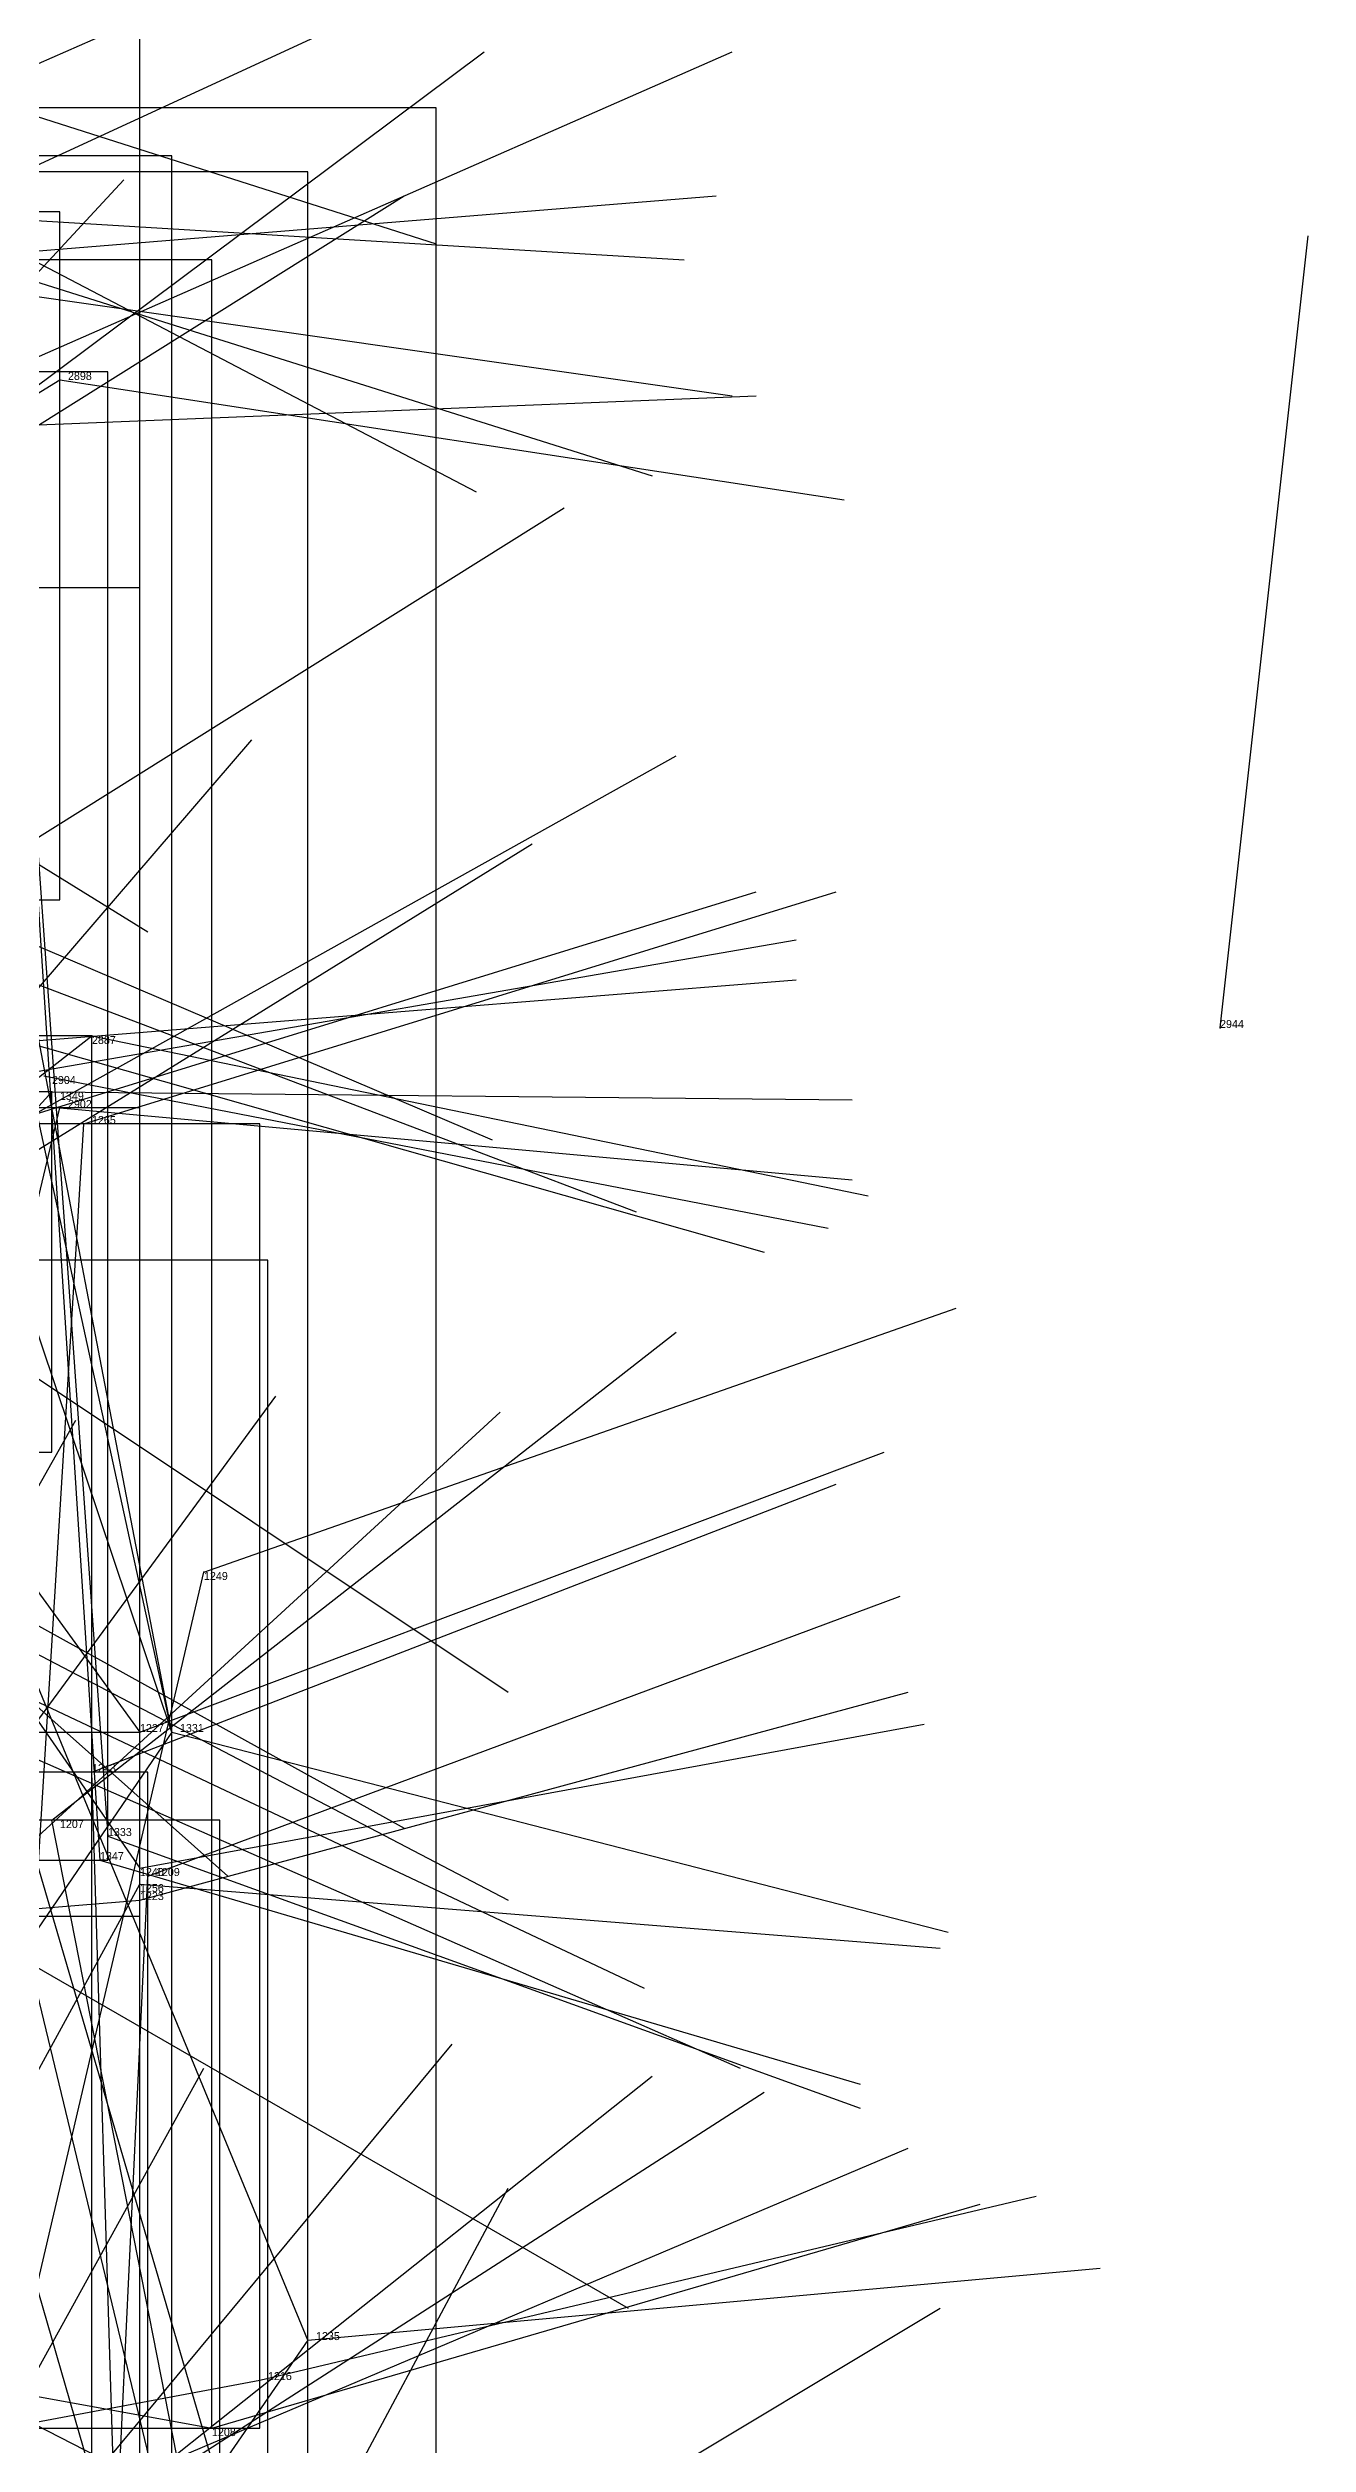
# Model space of a CAD drawing. Extents: x 59.1 to 70.8, y 600.3 to 605.1.
# Drawn here: x 68.3005 to 68.458, y 602.116 to 602.4155 of the extents above; entities that cross this region are included whole.
import ezdxf

# ---------------------------------------------------------------- set-up
doc = ezdxf.new("R2010")
doc.units = 0
for name, color, linetype in [('Clients', 3, 'CONTINUOUS'), ('Facilities', 3, 'CONTINUOUS'), ('Facilities_lines', 3, 'CONTINUOUS'), ('Min_max_boxes', 1, 'CONTINUOUS'), ('Normals', 1, 'CONTINUOUS'), ('Source_points', 5, 'CONTINUOUS'), ('Text', 3, 'CONTINUOUS')]:
    doc.layers.add(name, color=color, linetype=linetype)

msp = doc.modelspace()

# ---------------------------------------------------------------- linework, layer by layer
at = {"layer": 'Clients', "color": 5}
for p in [(68.302, 602.374, 448.23), (68.306, 602.292, 448.104), (68.301, 602.285, 447.968), (68.302, 602.283, 448.028), (68.305, 602.281, 447.788), (68.32, 602.225, 447.638), (68.312, 602.205, 447.606), (68.306, 602.2, 447.529), (68.301, 602.194, 447.451), (68.308, 602.192, 447.917), (68.307, 602.189, 447.859), (68.312, 602.188, 447.68), (68.312, 602.186, 447.798), (68.313, 602.187, 447.5), (68.312, 602.184, 447.56), (68.327, 602.124, 447.42), (68.321, 602.118, 447.343)]:
    msp.add_point(p, dxfattribs=at)
at = {"layer": 'Facilities', "color": 3}
for p in [(68.447, 602.293, 449.594), (68.316, 602.205, 447.929), (68.333, 602.129, 447.499)]:
    msp.add_point(p, dxfattribs=at)
at = {"layer": 'Facilities_lines', "color": 3}
for p, q in [((68.316, 602.205, 447.929), (68.273, 602.402, 448.09)), ((68.333, 602.129, 447.499), (68.221, 602.4, 447.855)), ((68.316, 602.205, 447.929), (68.28, 602.392, 448.029)), ((68.295, 602.375, 447.925), (68.308, 602.192, 447.917)), ((68.295, 602.375, 447.925), (68.307, 602.189, 447.859)), ((68.195, 602.309, 448.463), (68.302, 602.374, 448.23)), ((68.208, 602.348, 447.632), (68.312, 602.205, 447.606)), ((68.316, 602.205, 447.929), (68.282, 602.306, 447.73)), ((68.203, 602.212, 448.253), (68.306, 602.292, 448.104)), ((68.26, 602.24, 448.16), (68.301, 602.285, 447.968)), ((68.253, 602.078, 447.844), (68.302, 602.283, 448.028)), ((68.295, 602.118, 447.769), (68.305, 602.281, 447.788)), ((68.277, 602.264, 447.633), (68.319, 602.09, 447.589)), ((68.277, 602.264, 447.633), (68.328, 602.09, 447.599)), ((68.264, 602.257, 447.56), (68.349, 601.963, 447.236)), ((68.264, 602.257, 447.56), (68.312, 602.188, 447.68)), ((68.295, 602.118, 447.769), (68.32, 602.225, 447.638)), ((68.316, 602.205, 447.929), (68.217, 602.06, 447.84)), ((68.309, 602.103, 447.651), (68.306, 602.2, 447.529)), ((68.322, 602.087, 447.529), (68.301, 602.194, 447.451)), ((68.253, 602.078, 447.844), (68.312, 602.186, 447.798)), ((68.309, 602.103, 447.651), (68.313, 602.187, 447.5)), ((68.288, 602.182, 448.025), (68.312, 602.184, 447.56)), ((68.333, 602.129, 447.499), (68.277, 602.048, 447.666)), ((68.288, 602.124, 447.829), (68.321, 602.118, 447.343)), ((68.295, 602.118, 447.769), (68.327, 602.124, 447.42))]:
    msp.add_line(p, q, dxfattribs=at)
at = {"layer": 'Min_max_boxes', "color": 1}
for p, q in [((68.312, 602.182, 447.56), (68.312, 602.529, 447.56)), ((68.312, 602.182, 448.651), (68.312, 602.529, 448.651)), ((68.349, 602.408, 447.236), (68.264, 602.408, 447.236)), ((68.349, 602.408, 448.15), (68.264, 602.408, 448.15)), ((68.349, 601.963, 447.236), (68.349, 602.408, 447.236)), ((68.349, 601.963, 448.15), (68.349, 602.408, 448.15)), ((68.349, 602.408, 447.236), (68.349, 602.408, 448.15)), ((68.316, 602.402, 447.73), (68.217, 602.402, 447.73)), ((68.316, 602.402, 448.09), (68.217, 602.402, 448.09)), ((68.316, 602.06, 447.73), (68.316, 602.402, 447.73)), ((68.316, 602.06, 448.09), (68.316, 602.402, 448.09)), ((68.316, 602.402, 447.73), (68.316, 602.402, 448.09)), ((68.333, 602.4, 447.499), (68.221, 602.4, 447.499)), ((68.333, 602.4, 447.855), (68.221, 602.4, 447.855)), ((68.333, 602.048, 447.499), (68.333, 602.4, 447.499)), ((68.333, 602.048, 447.855), (68.333, 602.4, 447.855)), ((68.333, 602.4, 447.499), (68.333, 602.4, 447.855)), ((68.302, 602.395, 448.23), (68.195, 602.395, 448.23)), ((68.302, 602.395, 448.463), (68.195, 602.395, 448.463)), ((68.302, 602.309, 448.23), (68.302, 602.395, 448.23)), ((68.302, 602.309, 448.463), (68.302, 602.395, 448.463)), ((68.302, 602.395, 448.23), (68.302, 602.395, 448.463)), ((68.321, 602.389, 447.343), (68.159, 602.389, 447.343)), ((68.321, 602.389, 448.434), (68.159, 602.389, 448.434)), ((68.321, 602.118, 447.343), (68.321, 602.389, 447.343)), ((68.321, 602.118, 448.434), (68.321, 602.389, 448.434)), ((68.321, 602.389, 447.343), (68.321, 602.389, 448.434)), ((68.308, 602.375, 447.859), (68.295, 602.375, 447.859)), ((68.308, 602.375, 447.925), (68.295, 602.375, 447.925)), ((68.308, 602.189, 447.859), (68.308, 602.375, 447.859)), ((68.308, 602.189, 447.925), (68.308, 602.375, 447.925)), ((68.308, 602.375, 447.859), (68.308, 602.375, 447.925)), ((68.312, 602.348, 447.606), (68.208, 602.348, 447.606)), ((68.312, 602.348, 447.632), (68.208, 602.348, 447.632)), ((68.312, 602.205, 447.606), (68.312, 602.348, 447.606)), ((68.312, 602.205, 447.632), (68.312, 602.348, 447.632)), ((68.312, 602.348, 447.606), (68.312, 602.348, 447.632)), ((68.195, 602.309, 448.23), (68.302, 602.309, 448.23)), ((68.195, 602.309, 448.463), (68.302, 602.309, 448.463)), ((68.302, 602.309, 448.23), (68.302, 602.309, 448.463)), ((68.306, 602.292, 447.89), (68.075, 602.292, 447.89)), ((68.306, 602.292, 448.253), (68.075, 602.292, 448.253)), ((68.306, 602.089, 447.89), (68.306, 602.292, 447.89)), ((68.306, 602.089, 448.253), (68.306, 602.292, 448.253)), ((68.306, 602.292, 447.89), (68.306, 602.292, 448.253)), ((68.301, 602.285, 447.968), (68.26, 602.285, 447.968)), ((68.301, 602.285, 448.16), (68.26, 602.285, 448.16)), ((68.301, 602.24, 447.968), (68.301, 602.285, 447.968)), ((68.301, 602.24, 448.16), (68.301, 602.285, 448.16)), ((68.301, 602.285, 447.968), (68.301, 602.285, 448.16)), ((68.312, 602.283, 447.798), (68.126, 602.283, 447.798)), ((68.312, 602.283, 448.028), (68.126, 602.283, 448.028)), ((68.312, 602.078, 447.798), (68.312, 602.283, 447.798)), ((68.312, 602.078, 448.028), (68.312, 602.283, 448.028)), ((68.312, 602.283, 447.798), (68.312, 602.283, 448.028)), ((68.327, 602.281, 447.42), (68.111, 602.281, 447.42)), ((68.327, 602.281, 448.329), (68.111, 602.281, 448.329)), ((68.327, 602.118, 447.42), (68.327, 602.281, 447.42)), ((68.327, 602.118, 448.329), (68.327, 602.281, 448.329)), ((68.327, 602.281, 447.42), (68.327, 602.281, 448.329)), ((68.328, 602.264, 447.589), (68.277, 602.264, 447.589)), ((68.328, 602.264, 447.633), (68.277, 602.264, 447.633)), ((68.328, 602.09, 447.589), (68.328, 602.264, 447.589)), ((68.328, 602.09, 447.633), (68.328, 602.264, 447.633)), ((68.328, 602.264, 447.589), (68.328, 602.264, 447.633)), ((68.26, 602.24, 447.968), (68.301, 602.24, 447.968)), ((68.26, 602.24, 448.16), (68.301, 602.24, 448.16)), ((68.301, 602.24, 447.968), (68.301, 602.24, 448.16)), ((68.208, 602.205, 447.606), (68.312, 602.205, 447.606)), ((68.208, 602.205, 447.632), (68.312, 602.205, 447.632)), ((68.312, 602.205, 447.606), (68.312, 602.205, 447.632)), ((68.313, 602.2, 447.5), (68.217, 602.2, 447.5)), ((68.313, 602.2, 447.768), (68.217, 602.2, 447.768)), ((68.313, 602.012, 447.5), (68.313, 602.2, 447.5)), ((68.313, 602.012, 447.768), (68.313, 602.2, 447.768)), ((68.313, 602.2, 447.5), (68.313, 602.2, 447.768)), ((68.322, 602.194, 447.291), (68.249, 602.194, 447.291)), ((68.322, 602.194, 447.648), (68.249, 602.194, 447.648)), ((68.322, 601.881, 447.291), (68.322, 602.194, 447.291)), ((68.322, 601.881, 447.648), (68.322, 602.194, 447.648)), ((68.322, 602.194, 447.291), (68.322, 602.194, 447.648)), ((68.295, 602.189, 447.859), (68.308, 602.189, 447.859)), ((68.295, 602.189, 447.925), (68.308, 602.189, 447.925)), ((68.308, 602.189, 447.859), (68.308, 602.189, 447.925)), ((68.267, 602.182, 447.56), (68.312, 602.182, 447.56)), ((68.267, 602.182, 448.651), (68.312, 602.182, 448.651)), ((68.312, 602.182, 447.56), (68.312, 602.182, 448.651)), ((68.111, 602.118, 447.42), (68.327, 602.118, 447.42)), ((68.111, 602.118, 448.329), (68.327, 602.118, 448.329)), ((68.159, 602.118, 447.343), (68.321, 602.118, 447.343)), ((68.159, 602.118, 448.434), (68.321, 602.118, 448.434)), ((68.321, 602.118, 447.343), (68.321, 602.118, 448.434)), ((68.327, 602.118, 447.42), (68.327, 602.118, 448.329))]:
    msp.add_line(p, q, dxfattribs=at)
at = {"layer": 'Normals', "color": 1}
for p, q in [((68.273, 602.402, 448.09), (68.364, 602.442, 448.103)), ((68.28, 602.392, 448.029), (68.371, 602.434, 448.031)), ((68.255, 602.421, 448.571), (68.349, 602.391, 448.586)), ((68.276, 602.356, 447.865), (68.355, 602.415, 447.848)), ((68.295, 602.375, 447.925), (68.386, 602.415, 447.917)), ((68.268, 602.405, 448.451), (68.354, 602.36, 448.477)), ((68.244, 602.328, 447.722), (68.31, 602.399, 447.698)), ((68.262, 602.345, 447.791), (68.345, 602.397, 447.773)), ((68.285, 602.389, 448.207), (68.384, 602.397, 448.218)), ((68.281, 602.395, 448.328), (68.38, 602.389, 448.337)), ((68.284, 602.391, 448.388), (68.376, 602.362, 448.413)), ((68.447, 602.293, 449.594), (68.458, 602.392, 449.595)), ((68.288, 602.386, 448.267), (68.386, 602.372, 448.281)), ((68.29, 602.368, 448.184), (68.389, 602.372, 448.196)), ((68.302, 602.374, 448.23), (68.4, 602.359, 448.244)), ((68.282, 602.306, 447.73), (68.365, 602.358, 447.713)), ((68.232, 602.355, 448.452), (68.313, 602.305, 448.482)), ((68.264, 602.257, 447.56), (68.326, 602.329, 447.529)), ((68.293, 602.279, 447.709), (68.379, 602.327, 447.693)), ((68.267, 602.317, 448.271), (68.356, 602.279, 448.295)), ((68.277, 602.264, 447.633), (68.361, 602.316, 447.617)), ((68.295, 602.281, 447.785), (68.389, 602.31, 447.769)), ((68.305, 602.281, 447.788), (68.399, 602.31, 447.772)), ((68.282, 602.305, 448.209), (68.374, 602.27, 448.227)), ((68.296, 602.287, 447.848), (68.394, 602.304, 447.839)), ((68.294, 602.291, 447.908), (68.394, 602.299, 447.908)), ((68.295, 602.292, 448.148), (68.39, 602.265, 448.161)), ((68.306, 602.292, 448.104), (68.403, 602.272, 448.113)), ((68.3, 602.287, 448.088), (68.398, 602.268, 448.099)), ((68.301, 602.285, 447.968), (68.401, 602.284, 447.974)), ((68.302, 602.283, 448.028), (68.401, 602.274, 448.037)), ((68.277, 602.264, 448.204), (68.358, 602.21, 448.228)), ((68.32, 602.225, 447.638), (68.414, 602.258, 447.634)), ((68.301, 602.194, 447.451), (68.379, 602.255, 447.434)), ((68.251, 602.251, 448.219), (68.323, 602.187, 448.246)), ((68.271, 602.168, 447.305), (68.329, 602.247, 447.285)), ((68.256, 602.159, 447.231), (68.304, 602.244, 447.21)), ((68.284, 602.178, 447.379), (68.357, 602.245, 447.364)), ((68.26, 602.24, 448.16), (68.345, 602.193, 448.183)), ((68.312, 602.205, 447.606), (68.405, 602.24, 447.599)), ((68.306, 602.2, 447.529), (68.399, 602.236, 447.519)), ((68.27, 602.23, 448.098), (68.358, 602.184, 448.112)), ((68.313, 602.187, 447.5), (68.407, 602.222, 447.493)), ((68.286, 602.215, 448.037), (68.375, 602.173, 448.053)), ((68.312, 602.184, 447.56), (68.408, 602.21, 447.555)), ((68.312, 602.188, 447.68), (68.41, 602.206, 447.681)), ((68.316, 602.205, 447.929), (68.413, 602.18, 447.936)), ((68.296, 602.203, 447.977), (68.387, 602.163, 447.988)), ((68.308, 602.192, 447.917), (68.402, 602.158, 447.924)), ((68.307, 602.189, 447.859), (68.402, 602.161, 447.869)), ((68.312, 602.186, 447.798), (68.412, 602.178, 447.801)), ((68.288, 602.182, 448.025), (68.373, 602.133, 448.044)), ((68.288, 602.09, 447.04), (68.351, 602.166, 447.022)), ((68.272, 602.076, 446.968), (68.32, 602.163, 446.954)), ((68.298, 602.1, 447.114), (68.376, 602.162, 447.102)), ((68.306, 602.106, 447.191), (68.39, 602.16, 447.186)), ((68.316, 602.114, 447.266), (68.408, 602.153, 447.263)), ((68.312, 602.062, 446.821), (68.358, 602.148, 446.799)), ((68.321, 602.118, 447.343), (68.417, 602.146, 447.341)), ((68.327, 602.124, 447.42), (68.424, 602.147, 447.416)), ((68.333, 602.129, 447.499), (68.432, 602.138, 447.507)), ((68.327, 602.082, 447.112), (68.412, 602.133, 447.105)), ((68.288, 602.124, 447.829), (68.376, 602.079, 447.848))]:
    msp.add_line(p, q, dxfattribs=at)
at = {"layer": 'Source_points', "color": 5}
for p in [(68.302, 602.374, 448.23), (68.306, 602.292, 448.104), (68.447, 602.293, 449.594), (68.301, 602.285, 447.968), (68.302, 602.283, 448.028), (68.305, 602.281, 447.788), (68.32, 602.225, 447.638), (68.312, 602.205, 447.606), (68.316, 602.205, 447.929), (68.306, 602.2, 447.529), (68.301, 602.194, 447.451), (68.308, 602.192, 447.917), (68.307, 602.189, 447.859), (68.312, 602.188, 447.68), (68.312, 602.186, 447.798), (68.313, 602.187, 447.5), (68.312, 602.184, 447.56), (68.333, 602.129, 447.499), (68.327, 602.124, 447.42), (68.321, 602.118, 447.343)]:
    msp.add_point(p, dxfattribs=at)

# ---------------------------------------------------------------- texts
at = {"layer": 'Text', "color": 3}
for s, p in [('2898', (68.303, 602.374, 448.23)), ('2944', (68.447, 602.293, 449.594)), ('2887', (68.306, 602.291, 448.104)), ('2904', (68.301, 602.286, 448.088)), ('1349', (68.302, 602.284, 447.968)), ('2902', (68.303, 602.283, 448.028)), ('1265', (68.306, 602.281, 447.788)), ('1249', (68.32, 602.224, 447.638)), ('1227', (68.312, 602.205, 447.606)), ('1331', (68.317, 602.205, 447.929)), ('1243', (68.306, 602.2, 447.529)), ('1207', (68.302, 602.193, 447.451)), ('1333', (68.308, 602.192, 447.917)), ('1347', (68.307, 602.189, 447.859)), ('1240', (68.312, 602.187, 447.68)), ('1256', (68.312, 602.185, 447.798)), ('1209', (68.314, 602.187, 447.5)), ('1223', (68.312, 602.184, 447.56)), ('1235', (68.334, 602.129, 447.499)), ('1216', (68.328, 602.124, 447.42)), ('1208', (68.321, 602.117, 447.343))]:
    msp.add_text(s, height=0.001, dxfattribs=at).set_placement(p)

doc.saveas('drawing.dxf')
